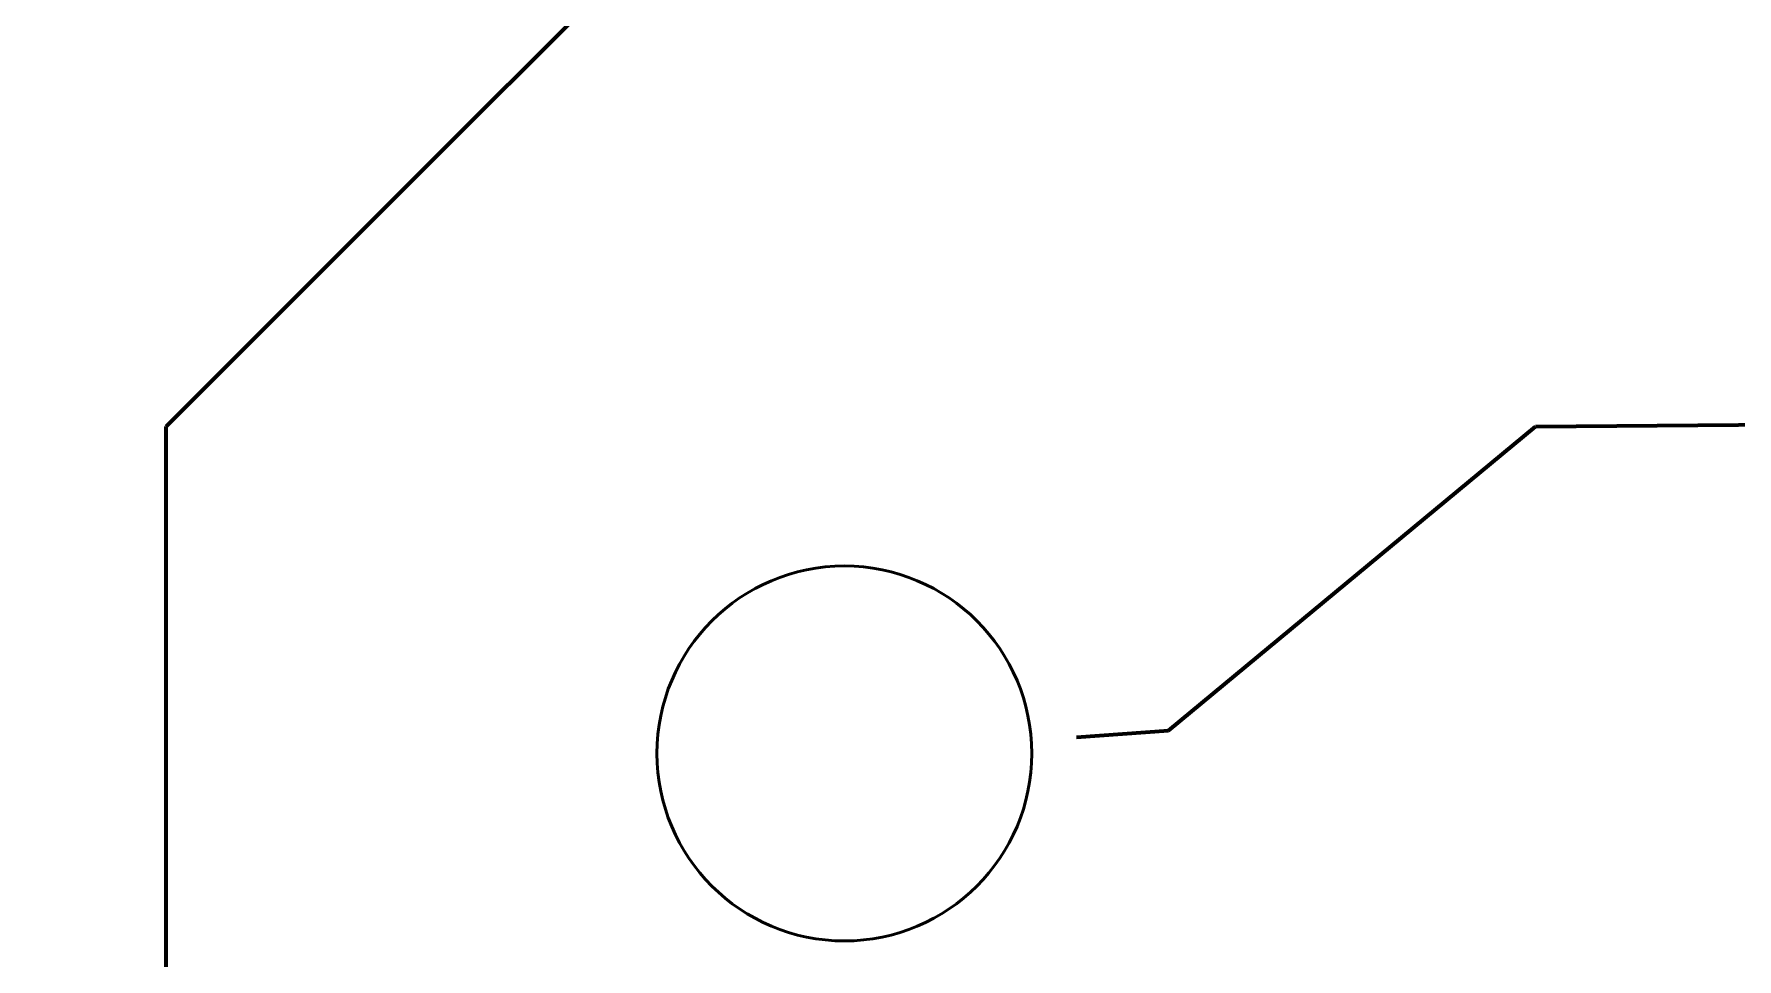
# Model space of a CAD drawing. Header units: millimetres. Extents: x -51 to 50, y -37 to 38.
# Drawn here: x 24.64 to 30.99, y -20.88 to -17.44 of the extents above; entities that cross this region are included whole.
import ezdxf

# ---------------------------------------------------------------- set-up
doc = ezdxf.new("R2010")
doc.units = ezdxf.units.MM
doc.header["$MEASUREMENT"] = 0
doc.layers.add('Camada 1', color=7, linetype='Continuous')

msp = doc.modelspace()

# ---------------------------------------------------------------- linework, layer by layer
at = {"layer": 'Camada 1', "lineweight": 18}
msp.add_open_spline([(-49.8984, -37.3982), (-49.8984, -37.3982), (49.8984, -37.3982), (49.8984, -37.3982), (49.8984, -37.3982), (49.8984, -37.3982), (49.8984, 37.3983), (49.8984, 37.3983), (49.8984, 37.3983), (49.8984, 37.3983), (-49.8984, 37.3983), (-49.8984, 37.3983), (-49.8984, 37.3983), (-49.8984, 37.3983), (-49.8984, -37.3982), (-49.8984, -37.3982)], degree=3, knots=[0, 0, 0, 0, 0.2, 0.2, 0.2, 0.2, 0.4, 0.4, 0.4, 0.4, 0.6, 0.6, 0.6, 0.6, 1, 1, 1, 1], dxfattribs=at)
at = {"layer": 'Camada 1', "lineweight": 80}
for points in [[(25.1312, -18.8985), (25.1312, -18.8985), (27.6825, -16.3473), (27.6825, -16.3473)], [(25.1312, -21.3285), (25.1312, -21.3285), (25.1312, -18.8985), (25.1312, -18.8985)], [(28.8668, -20.031), (28.8668, -20.031), (30.2342, -18.8985), (30.2342, -18.8985)], [(30.2338, -18.8985), (30.2338, -18.8985), (35.6803, -18.8537), (35.6803, -18.8537)], [(28.5239, -20.0553), (28.5239, -20.0553), (28.8668, -20.031), (28.8668, -20.031)]]:
    msp.add_open_spline(points, degree=3, dxfattribs=at)
at = {"layer": 'Camada 1', "lineweight": 50}
msp.add_open_spline([(27.6585, -19.4178), (27.2727, -19.4178), (26.96, -19.7305), (26.96, -20.1163), (26.96, -20.1163), (26.96, -20.5021), (27.2727, -20.8148), (27.6585, -20.8148), (27.6585, -20.8148), (28.0443, -20.8148), (28.357, -20.5021), (28.357, -20.1163), (28.357, -20.1163), (28.357, -19.7305), (28.0443, -19.4178), (27.6585, -19.4178)], degree=3, knots=[0, 0, 0, 0, 0.2, 0.2, 0.2, 0.2, 0.4, 0.4, 0.4, 0.4, 0.6, 0.6, 0.6, 0.6, 1, 1, 1, 1], dxfattribs=at)

doc.saveas('drawing.dxf')
